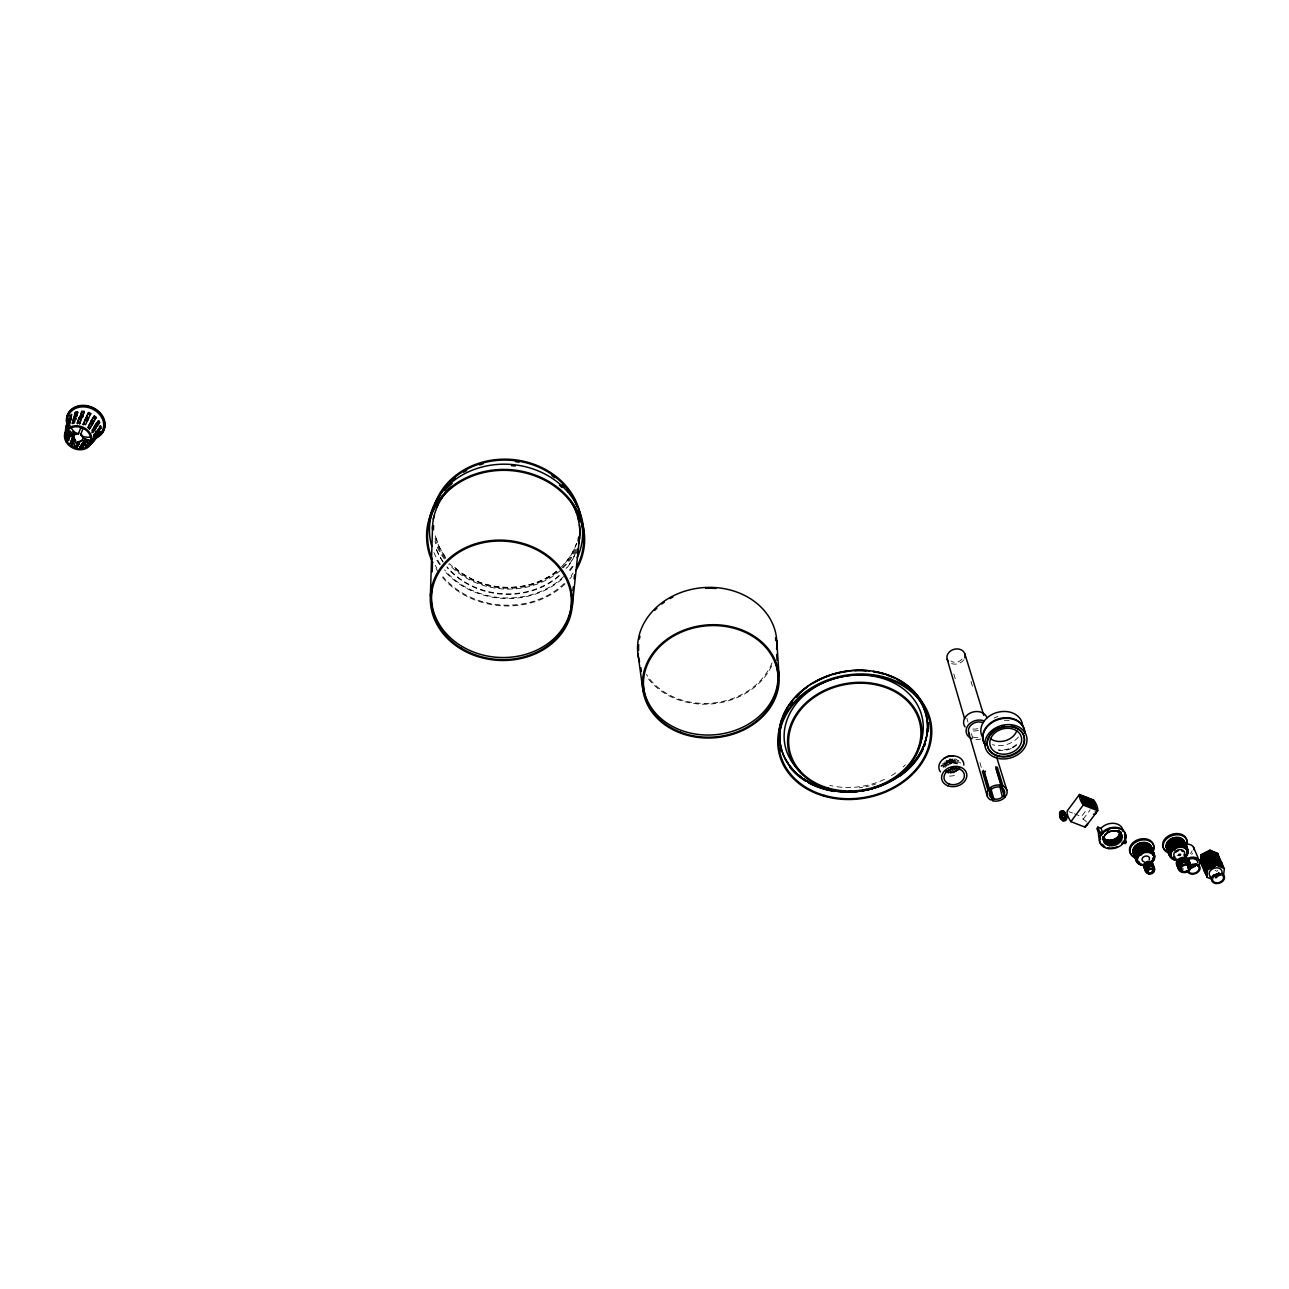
<?xml version="1.0" encoding="UTF-8"?>
<svg xmlns="http://www.w3.org/2000/svg" width="1289" height="1289" viewBox="0 0 1289 1289"><rect width="100%" height="100%" fill="white"/><g stroke="black" fill="none" stroke-linecap="round" stroke-linejoin="round"><path stroke-width="0.75" stroke-dasharray="5 3.75" d="M575.555 546.101L576.634 543.185M574.33 548.953L569.69 557.138L561.472 566.902M1086.498 821.931A4.995 2.143 36.4 0 0 1083.147 819.224L1081.487 816.533L1087.078 809.073M1083.147 819.224L1090.188 809.846M1217.847 870.413L1217.444 870.832A5.672 4.125 -18 0 1 1216.59 871.461M556.655 571.14C526.718 594.922 479.621 592.022 452.439 565.307M1068.984 811.683L1072.545 813.069M1074.333 813.762L1081.487 816.533M445.962 557.976L439.275 546.971L435.102 535.064A72.957 63.177 4.8 0 0 445.978 558.089M949.171 759.044L949.526 760.091M949.203 758.931L950.299 762.427M949.59 760.075L950.718 763.7A28.181 17.047 2 0 1 957.679 763.684M950.396 762.54L950.831 763.878M970.988 681.43L973.34 689.116M953.828 673.986L956.084 681.688M966.863 718.263L967.991 722.114M971.39 733.65L973.662 741.352M979.882 762.524L981.59 768.308M1016.602 745.106A18.803 14.823 -15.4 0 1 1012.687 747.781M1011.253 748.49A18.803 14.823 -15.4 0 1 998.637 750.375M1004.373 720.374A18.803 14.823 -15.4 0 1 1009.19 720.503M994.125 718.102A16 12.648 -15.5 0 1 997.992 716.507M1016.409 744.526A18.803 14.823 -15.4 0 1 998.459 749.795M1018.439 737.034A21.172 16.725 -15.5 0 1 992.433 744.671M943.242 767.326A27.907 16.773 -36 0 1 956.486 759.849M947.979 764.812A27.859 14.872 -53.7 0 1 955.423 758.802M954.343 759.189A27.923 11.972 -69.2 0 0 950.718 763.7A28.261 15.42 19.4 0 0 944.289 763.314M952.7 758.77A27.987 8.185 -82.9 0 0 950.718 763.7A28.277 12.793 34.9 0 0 946.368 762.266M949.945 763.942A27.923 8.169 -82.9 0 1 951.862 758.738M949.526 763.829A27.859 11.923 -69.2 0 1 953.103 759.044M957.002 759.205A27.923 14.92 -53.7 0 0 950.718 763.7A28.261 9.313 48.6 0 0 946.078 760.703M944.918 767.422A27.955 16.821 -36 0 1 946.319 766.407M947.753 765.44A27.955 16.821 -36 0 1 949.22 764.538M958.339 760.51A27.955 16.821 -36 0 0 950.718 763.7A28.197 5.188 61.1 0 0 948.269 760.607M942.726 766.907A28.068 17.53 -16.9 0 1 949.058 764.216M959.145 762.089A28.068 17.53 -16.9 0 0 950.718 763.7A28.052 3.867 84.8 0 1 950.928 758.722M940.922 765.65A28.181 17.047 2 0 1 948.994 763.861M942.146 764.006A28.116 16.999 2 0 1 960.804 762.911M943.967 762.153A28.197 15.371 19.4 0 1 957.099 763.958M950.396 763.958A27.987 3.851 84.8 0 1 950.541 758.689M946.062 761.106A28.213 12.745 34.8 0 1 953.393 763.813M940.938 766.552A28.004 17.482 -16.9 0 1 958.823 760.945M946.883 760.188A28.197 9.281 48.6 0 1 951.604 763.459M948.752 760.413A28.132 5.172 61.1 0 1 951.25 763.7M954.424 775.446A12.648 9.941 -13.4 0 1 947.979 775.946M963.834 659.742A9.232 7.508 -15.4 0 1 949.494 662.433M961.981 658.985A7.025 5.72 -15.4 0 1 951.056 661.048M978.303 730.364A12.02 9.555 -14.8 0 1 972.164 730.831M980.881 738.951A12.1 9.587 -14.8 0 1 974.71 739.435M977.835 737.662A9.764 7.75 -14.8 0 1 973.05 737.002M977.755 728.623A9.7 7.718 -14.8 0 1 972.792 729.01M1180.337 854.623A8.604 6.364 -17.6 0 1 1177.115 855.525M1180.08 854.027A8.604 6.348 -17.7 0 1 1178.5 854.591M1180.305 854.333A9.555 7.057 -17.7 0 1 1178.549 854.978M1180.563 854.945A9.555 7.057 -17.6 0 1 1178.807 855.574M1180.579 855.219A8.604 6.364 -17.6 0 1 1179 855.783M1180.063 853.737A9.555 7.057 -17.7 0 1 1178.307 854.381M1192.631 853.27A8.475 6.252 -17.8 0 1 1191.584 854.365M1179.886 855.88A8.475 6.252 -17.8 0 1 1178.114 854.043M1192.116 850.756A6.59 4.85 -17.8 0 1 1190.311 853.527M1181.191 854.704A6.59 4.85 -17.8 0 1 1180.402 854.059M1216.075 870.268A5.655 4.125 -18 0 1 1215.108 870.784M772.014 662.917A68.768 57.473 -5.7 0 1 712.237 703.085A68.768 57.473 -5.7 0 1 646.417 674.421M771.74 665.849A69.767 58.295 -5.7 0 1 712.301 703.875A69.767 58.295 -5.7 0 1 647.207 677.241M905.361 764.796A69.171 55.62 -10.7 0 1 903.106 766.939M895.678 772.836A69.171 55.62 -10.7 0 1 890.248 776.3M884.463 779.329A69.171 55.62 -10.7 0 1 836.126 786.612M832.952 786.064A69.171 55.62 -10.7 0 1 829.81 785.404M875.634 784.066A69.993 56.281 -10.7 0 1 872.427 785.065M869.189 785.952A69.993 56.281 -10.7 0 1 865.902 786.709M862.599 787.337A69.993 56.281 -10.7 0 1 859.264 787.837M576.602 543.313A72.957 63.177 4.8 0 1 563.696 564.711M556.558 571.317A72.957 63.177 4.8 0 1 452.503 565.484M576.102 549.71A74.939 64.901 4.8 0 1 562.89 568.127M560.457 570.383A74.939 64.901 4.8 0 1 448.685 564.115M444.351 558.959A74.939 64.901 4.8 0 1 434.989 541.654M575.2 549.388A73.956 64.047 4.8 0 1 562.165 567.579M557.219 571.929A73.956 64.047 4.8 0 1 449.442 563.615M445.172 558.524A73.956 64.047 4.8 0 1 434.957 538.399M575.845 552.224A73.731 63.741 4.8 0 1 566.048 568.465M559.217 575.426A73.731 63.741 4.8 0 1 447.009 566.789M443.029 561.553A73.731 63.741 4.8 0 1 435.73 547.213M574.54 555.688A73.715 63.709 4.7 0 1 565.984 569.045M559.152 575.99A73.715 63.709 4.7 0 1 446.993 567.369M443.013 562.133A73.715 63.709 4.7 0 1 435.714 547.793M573.154 566.483A77.646 67.092 4.7 0 1 569.077 571.849M561.875 579.164A77.646 67.092 4.7 0 1 443.787 570.109M439.581 564.598A77.646 67.092 4.7 0 1 436.004 558.765M571.945 576.199A79.096 68.204 4.7 0 1 569.786 578.89M565.033 583.949A79.096 68.204 4.7 0 1 442.208 577.134M437.922 571.543A79.096 68.204 4.7 0 1 436.02 568.61M573.106 573.009A78.097 67.334 4.7 0 1 571.124 575.748M564.308 583.401A78.097 67.334 4.7 0 1 442.997 576.666M436.89 568.24A78.097 67.334 4.7 0 1 435.183 565.275M572.3 566.306A76.679 66.238 4.7 0 1 568.272 571.607M563.664 576.521A76.679 66.238 4.7 0 1 444.544 569.883M440.403 564.437A76.679 66.238 4.7 0 1 433.99 552.643"/><path stroke-width="1.5" d="M432.169 571.897L432.476 561.859M433.458 529.731L433.587 525.719M430.365 596.13L432.572 526.089M1085.274 827.216L1097.712 810.717A27.214 11.504 36 0 0 1093.797 800.115L1079.457 794.491L1067.195 810.99A27.021 11.553 36.4 0 0 1070.885 821.641L1085.274 827.216L1085.322 825.717M571.639 602.559L572.058 598.595M572.896 590.684L573.315 586.721M574.153 578.793L574.572 574.83M576.892 553.045L577.311 549.082M578.149 541.154L578.584 537.191M572.235 606.813A71.153 60.132 3.9 0 0 471.21 545.231A71.153 60.132 3.9 0 0 460.721 648.866A71.153 60.132 3.9 0 0 572.235 606.813L579.518 537.722M1217.573 857.394L1217.702 853.286L1209.807 850.192L1201.09 854.591L1200.542 862.647L1201.284 855.59L1204.506 856.847M1208.325 865.725L1205.102 864.468L1204.345 871.541L1204.844 863.872L1204.329 862.679L1203.572 869.753L1204.071 862.099L1203.572 860.907L1202.814 867.98L1203.314 860.311L1202.814 859.135L1202.057 866.192L1202.556 858.538L1202.057 857.362L1201.3 864.42L1201.284 855.59M1211.547 879.082L1206.762 877.229L1207.584 869.737L1201.09 854.591M1218.089 858.571L1218.492 855.042L1214.399 852.48L1217.976 853.866M1221.473 866.272L1221.618 862.148L1217.509 859.554L1220.828 860.359L1216.719 857.781L1220.055 858.587L1215.946 856.009L1219.265 856.814L1215.173 854.236L1218.492 855.042M1223.519 875.908L1224.373 868.399L1220.377 866.111L1219.845 864.903L1223.454 866.305L1219.587 864.307L1219.072 863.114L1222.665 864.516L1218.282 861.342L1221.875 862.728M67.769 424.726L66.496 431.283L65.578 429.882L66.915 424.564L68.011 424.999L66.964 424.854L66.351 430.864M65.385 430.848L68.011 419.038L69.09 419.457M68.011 419.038L66.48 425.273L67.576 425.692M75.97 447.541L73.521 447.202L75.809 440.854A4.705 3.867 23.1 0 1 73.634 437.1L65.948 434.087L66.126 433.12L66.851 431.767L74.585 434.715A4.705 3.867 23.1 0 1 78.629 433.346L78.42 433.861A4.705 3.867 23.1 0 0 74.327 435.215L66.609 432.266L66.126 433.12M66.496 431.283L67.157 429.463M73.634 437.1L73.892 436.552A4.705 3.867 23.1 0 0 74.005 437.632M75.713 448.056L78.081 441.74A4.705 3.867 23.1 0 0 82.125 440.371L89.811 443.303L90.294 442.465L90.729 440.967L83.06 437.986A4.705 3.867 23.1 0 0 80.901 434.232L80.627 434.715A4.705 3.867 23.1 0 1 82.818 438.502L90.729 440.967M92.228 440.21L92.421 439.243L94.323 440.387L90.021 444.995L89.15 444.27M96.401 437.035L96.594 436.085L92.84 441.466L91.745 441.047L95.322 436.617M99.334 431.219L98.673 433.007L99.752 433.426L100.413 431.638L99.334 431.219L97.303 433.587M66.48 432.653L67.044 429.946L65.916 429.898L65.352 432.605M66.432 436.004L66.206 434.006L65.078 433.958L65.304 435.972L66.432 436.004L66.996 433.297M68.027 428.222L67.479 430.913L67.254 428.931M65.304 435.972L65.868 433.249M1060.589 812.666L1061.363 811.635M1063.377 812.731L1062.781 811.522M68.897 421.68L67.801 426.466L69.252 425.112L70.347 420.327L68.897 421.68L69.783 422.405L69.042 425.612M70.267 415.751L69.171 420.488L70.621 419.134L71.701 414.397L70.267 415.751L71.137 416.476L70.412 419.634M67.705 440.902L68.671 437.229C66.142 435.247 68.994 434.28 69.67 436.89L68.72 440.564L67.495 438.743L68.462 435.054M70.847 432.331L69.912 435.972C67.56 434.796 69.348 427.948 70.847 432.331L68.849 431.332M66.706 439.581L67.463 435.392M77.05 416.041L77.453 411.787L75.374 412.351L73.94 417.298L74.955 418.007M73.586 418.554L72.136 423.549L74.246 422.985L75.68 417.99L73.586 418.554L73.167 422.824M74.488 418.248L75.374 412.351M77.453 411.787L76.035 416.75L73.94 417.298M73.956 440.999L71.991 445.011L73.956 440.999L71.636 439.275L72.877 435.972M78.42 433.861L81.014 426.981M83.028 424.58L85.686 418.699L87.813 419.731L87.491 420.633L85.364 419.618L83.366 424.677M85.364 419.618L85.686 418.699M88.587 412.544L85.944 418.377L88.587 412.544L90.697 413.576L90.359 414.478L88.248 413.463M80.659 434.731L83.205 427.835L80.756 427.481M78.838 444.109L79.177 443.207C76.663 441.386 75.6 444.286 78.838 444.109L77.211 447.202M86.282 418.474L88.055 419.392L88.393 418.49L86.266 417.475M84.139 411.433L82.399 417.443L84.139 411.433L81.868 411.336L80.127 417.346L81.868 411.336M79.161 417.588L77.388 423.646L79.161 417.588L81.449 417.684L79.676 423.743L81.449 417.684M71.443 440.226L70.202 443.561L72.168 439.565L71.443 440.226L73.215 441.692M87.813 419.731L85.493 424.693L83.366 423.662M88.055 419.392L90.697 413.576M89.811 443.303L83.914 440.451M82.125 440.371L82.367 439.871A4.705 3.867 23.1 0 1 79.515 441.273M83.205 427.835L81.9 427.787M65.948 434.087L72.361 435.956M985.505 771.209L984.506 772.61L992.24 798.278L990.999 800.018L989.694 799.325A10.248 7.927 -14.3 0 1 987.293 791.768L987.97 790.479L982.476 771.805L983.459 770.419L988.969 789.077L991.692 789.158A7.798 6.042 -14.3 0 1 999.184 786.983L1001.408 785.468L995.72 766.842L997.348 767.471L1003.051 786.097L1004.357 786.806A10.248 7.927 -14.3 0 1 1006.709 794.395L1006.032 795.667L1003.97 794.878L996.107 769.227L997.348 767.471M1003.97 794.878L1004.405 794.088A7.798 6.042 -14.3 0 0 1002.6 788.304L1001.795 787.869L1003.051 786.097M66.448 425.418L66.915 424.564M92.84 441.466L100.413 431.638M92.744 422.776L96.159 417.427L94.403 415.96L90.987 421.294L94.403 415.96M96.159 417.427L93.469 422.115L91.712 420.633M88.635 425.724L91.165 421.922L92.921 423.388L89.44 428.834L92.921 423.388M91.165 421.922L88.442 426.627L90.182 428.141M1101.112 835.562L1102.82 833.113L1101.064 828.344L1097.906 827.119L1096.875 828.473L1098.615 833.242L1101.773 834.466L1102.82 833.113L1099.646 831.888L1097.906 827.119M91.873 432.766L95.885 428.045C95.66 425.257 92.856 426.208 94.887 428.383M96.627 425.853L99.607 422.615C99.382 419.843 96.594 420.794 98.609 422.953M95.885 428.045L92.872 432.427L91.938 430.494L94.951 426.127M99.607 422.615L96.643 426.965L95.708 425.032L98.689 420.697M95.032 425.821L96.691 422.486M82.367 447.815L84.333 443.819L82.367 447.815L80.095 447.734L79.982 446.751L82.077 443.738L85.332 444.077L85.235 443.094L82.979 442.997L83.076 443.98L85.042 440.016L87.298 440.113M82.979 442.997L85.042 440.016M80.095 447.734L82.077 443.738M1001.585 785.855L1005.017 797.069L1003.97 798.197A10.248 7.927 -14.3 0 1 994.157 801.049L992.643 800.662L993.883 798.906L990.548 787.676M1070.885 821.641L1083.259 805.077A27.166 11.359 36.3 0 1 1079.457 794.491M1098.615 833.242L1099.646 831.888M1124.54 837.447L1126.36 842.216L1125.313 843.57L1122.171 842.361M100.703 426.208L97.593 430.139L97.819 432.121L100.913 428.19L100.703 426.208L99.575 426.16L99.785 428.141L97.722 430.768M93.823 435.73L95.918 433.072L95.692 431.09M97.029 433.12L93.904 437.1L93.694 435.102L96.82 431.122L97.029 433.12L95.918 433.072M1179.226 863.018L1179.532 862.631A5.559 4.076 -17.5 0 1 1182.174 860.939M1180.225 865.451L1180.531 865.08A5.575 4.076 -17.5 0 1 1182.19 863.823M1211.982 854.236L1213.642 852.174L1209.807 850.192M1213.271 857.185L1214.931 855.123L1214.415 853.946L1210.564 851.948L1202.315 856.122L1201.815 854.945L1210.065 850.772M1213.529 857.765L1215.189 855.703L1211.338 853.721L1203.072 857.894L1202.573 856.702L1210.822 852.545M1214.302 859.537L1215.962 857.475L1212.111 855.493L1203.845 859.666L1203.33 858.474L1211.596 854.301M1215.865 863.098L1217.525 861.036L1213.674 859.038L1205.376 863.211L1204.861 862.035L1213.142 857.862L1217.267 860.44L1213.674 859.038M87.684 446.445L90.198 443.384C88.216 445.269 86.75 442.707 89.666 442.449L85.735 447.235L87.684 446.445L87.136 445.511L85.203 446.3L87.716 443.239M90.842 439.452L88.893 442.369M99.752 433.426L96.691 436.987L95.612 436.568M90.021 444.995L97.867 436.327L96.997 435.601M946.625 770.725A27.923 11.972 -69.2 0 0 945.884 772.256L953.522 772.465L959.709 768.228A28.277 12.793 34.9 0 0 958.21 767.326M1101.064 828.344L1101.982 827.345A12.471 9.361 -16.5 0 1 1115.323 823.526A12.471 9.361 -16.5 0 1 1122.993 831.373M988.969 789.077L990.016 787.933A10.248 7.927 -14.3 0 1 999.877 785.082L1001.408 785.468M999.555 785.065L1002.31 796.989A7.798 6.042 -14.3 0 1 994.834 799.148L993.883 798.906M1121.929 843.779L1122.961 842.668M71.636 439.275L72.345 438.614L74.101 440.081L73.392 440.741M93.469 439.662L92.018 440.999L92.889 441.724M97.867 436.327L93.598 440.902L92.727 440.177M943.645 758.496L948.205 756.031L953.441 755.628M1215.962 857.475L1216.478 858.667L1212.885 857.266L1204.603 861.439L1204.087 860.246L1212.369 856.073M1217.525 861.036L1218.041 862.228L1214.447 860.826L1206.133 865L1205.618 863.807L1213.932 859.634M1206.391 865.596L1214.705 861.423L1218.83 864.017L1215.221 862.615L1206.907 866.788L1206.391 865.596L1209.63 866.853M1207.165 867.4L1215.479 863.211L1219.62 865.805L1216.01 864.403L1207.68 868.593L1207.165 867.4L1210.403 868.641M1207.584 869.737L1216.397 865.306L1224.373 868.399M1215.479 877.374L1220.457 874.877M75.922 413.286L78.001 412.738M74.134 419.489L76.212 418.941L75.68 417.99M94.693 425.37L95.708 425.032M68.671 437.229L69.67 436.89M66.496 439.082L67.495 438.743M80.015 416.347L82.287 416.444M79.274 418.587L81.545 418.683M77.276 422.647L79.564 422.744M99.785 428.141L100.913 428.19M82.19 444.721L84.446 444.802M79.982 446.751L82.254 446.832M81.98 412.335L84.252 412.432M79.58 442.433L77.34 441.773M77.324 442.82L79.241 443.335L77.533 446.316L75.294 445.64M1212.401 875.972L1212.949 876.117A5.688 4.141 -18 0 0 1219.007 874.425L1218.895 872.798M987.97 790.479L990.033 791.285L989.614 792.074A7.798 6.042 -14.3 0 0 991.434 797.843L992.24 798.278M1002.971 796.28L1005.017 797.069M1205.618 863.807L1208.856 865.064M1206.907 866.788L1210.145 868.045M66.271 426.385L67.366 426.804L66.964 424.854M94.838 437.454L95.934 437.873M1123.218 841.008L1126.36 842.216M1083.259 805.077L1097.712 810.717M1212.111 855.493L1215.704 856.895L1215.189 855.703M1201.815 854.945L1205.022 856.186M1202.573 856.702L1205.795 857.958M982.476 771.805L984.506 772.61M1203.072 857.894L1206.295 859.135M1203.33 858.474L1206.552 859.731M1204.087 860.246L1207.326 861.503M1204.861 862.035L1208.083 863.292M1210.564 851.948L1214.157 853.35L1213.642 852.174M1211.338 853.721L1214.931 855.123M72.732 444.318L70.911 442.9M1107.009 843.602A9.619 7.218 -16.5 0 1 1105.575 842.893L1103.948 840.734L1104.383 841.926M70.621 419.134L71.491 419.876M94.178 438.84L95.032 439.565M69.252 425.112L70.138 425.837M90.601 442.933L91.471 443.658M87.716 427.303L89.247 428.576M93.694 416.621L95.434 418.103M90.439 422.583L92.18 424.097M1222.649 873.394L1223.18 874.603M1216.01 864.403L1216.397 865.306M1205.102 864.468L1205.102 873.33L1205.86 866.256L1206.375 867.449L1205.876 875.134L1206.633 868.045L1207.149 869.253L1206.762 877.229M1210.226 876.81L1210.742 878.018M1193.517 847.163L1199.076 860.214M1102.498 838.285L1104.689 840.492A9.603 7.202 -16.5 0 0 1115.807 840.331A9.603 7.202 -16.5 0 0 1120.528 831.824M952.072 767.873L953.522 772.465M964.865 653.91L983.781 715.347M996.8 757.594L1006.854 790.221M989.308 789.416L992.643 800.662M947.189 659.227L964.655 718.908M968.587 732.394L987.181 795.925M640.842 667.654L641.374 671.537M637.862 653.297L643.098 691.42M65.916 429.898L66.142 431.879M67.044 429.946L67.27 431.928M776.768 640.569L779.072 676.193A68.478 56.539 -5.7 0 1 679.802 732.813A68.478 56.539 -5.7 0 1 673.535 635.058A68.478 56.539 -5.7 0 1 779.072 676.193M776.671 654.393L777.041 660.274M75.133 439.581A4.705 3.867 23.1 0 1 74.44 438.663M67.157 423.727A19.722 16.241 23.6 0 1 79.854 405.616A19.722 16.241 23.6 0 1 103.523 417.862A19.722 16.241 23.6 0 1 94.838 438.067M66.899 424.226A19.722 16.258 23.5 0 1 79.612 406.116A19.722 16.258 23.5 0 1 103.281 418.361A19.722 16.258 23.5 0 1 94.613 438.55M67.527 420.005A18.562 15.291 23.5 0 1 93.082 409.338A18.562 15.291 23.5 0 1 97.916 435.746M74.778 433.942A18.562 15.291 23.5 0 1 72.442 431.831M89.698 437.164A17.547 14.453 23.6 0 1 82.335 436.327M76.841 433.732A17.547 14.453 23.6 0 1 70.798 427.384M985.473 745.445A21.285 16.773 -15.4 0 1 998.121 719.649A21.285 16.773 -15.4 0 1 1024.852 732.394M1011.059 726.239A18.9 14.856 -15.4 0 1 1021.001 748.297A18.9 14.856 -15.4 0 1 990.806 751.729A18.9 14.856 -15.4 0 1 999.797 727.528M1001.36 726.996A18.9 14.856 -15.4 0 1 1004.598 726.287M1016.812 730.782A16 12.648 -15.5 0 1 990.29 738.581M985.312 744.865A21.268 16.773 -15.4 0 1 998.814 718.795A21.268 16.773 -15.4 0 1 1024.674 733.296M982.589 737.308A21.172 16.725 -15.5 0 1 996.816 712.543A21.172 16.725 -15.5 0 1 1022.564 725.546M953.312 767.358A28.197 5.188 61.1 0 1 955.971 771.466M955.616 767.712A28.261 9.313 48.6 0 1 958.081 770.032M940.454 771.885A12.648 9.941 -13.4 0 1 948.253 756.514A12.648 9.941 -13.4 0 1 963.866 765.038M950.911 772.949A28.052 3.867 84.8 0 1 950.734 768.115M948.301 772.884A27.987 8.185 -82.9 0 1 949.01 769.646M948.076 660.983A9.232 7.508 -15.4 0 1 954.956 649.092A9.232 7.508 -15.4 0 1 964.784 657.841M965.074 726.915A12.02 9.555 -14.8 0 1 971.116 712.64A12.02 9.555 -14.8 0 1 986.971 717.86M971.858 738.694A12.1 9.587 -14.8 0 1 967.781 725.755A12.1 9.587 -14.8 0 1 984.216 720.922M969.586 734.408A9.764 7.75 -14.8 0 1 971.326 724.789A9.764 7.75 -14.8 0 1 983.024 722.63M1064.537 818.225A2.417 1.837 -15.6 0 1 1063.941 818.467M1061.33 817.806A2.417 1.837 -15.6 0 1 1061.427 815.921M1061.83 815.502A2.417 1.837 -15.6 0 1 1065.81 816.517M1060.267 814.004A2.401 1.837 -15.7 0 1 1060.267 811.49A2.401 1.837 -15.7 0 1 1063.457 810.91A2.401 1.837 -15.7 0 1 1064.005 813.327M1062.926 819.159A2.417 1.837 -15.6 0 1 1061.524 816.662A2.417 1.837 -15.6 0 1 1060.718 814.294A2.417 1.837 -15.6 0 1 1063.731 813.085A2.417 1.837 -15.6 0 1 1065.085 815.228M1061.524 816.662A2.417 1.837 -15.6 0 1 1065.085 815.647A2.417 1.837 -15.6 0 1 1065.246 818.483M1064.73 818.821A2.417 1.837 -15.6 0 1 1064.15 819.063M1062.426 819.305A3.384 2.578 -15.6 0 1 1060.251 816.275A3.384 2.578 -15.6 0 1 1064.44 814.1A3.384 2.578 -15.6 0 1 1066.615 817.129M1066.245 817.79A3.384 2.578 -15.6 0 1 1065.681 818.37M1061.298 816.984A2.9 2.207 -15.6 0 1 1060.412 813.987A2.9 2.207 -15.6 0 1 1064.36 812.86A2.9 2.207 -15.6 0 1 1065.23 815.856M1062.635 819.901A3.384 2.578 -15.6 0 1 1060.831 816.211A3.384 2.578 -15.6 0 1 1066.1 815.244A3.384 2.578 -15.6 0 1 1065.181 819.433M1060.315 815.486A2.884 2.207 -15.7 0 1 1060.154 812.634A2.884 2.207 -15.7 0 1 1063.731 811.603A2.884 2.207 -15.7 0 1 1065.133 814.1M1060.106 814.406A2.417 1.837 -15.7 0 1 1062.523 811.861A2.417 1.837 -15.7 0 1 1064.682 814.036M1095.263 811.748A5.011 2.111 36.3 0 1 1093.507 814.181M1087.094 800.968A2.433 1.853 -16.5 0 1 1089.269 801.194M1086.675 799.792A2.433 1.853 -16.5 0 1 1088.48 799.841M1085.999 797.955A2.127 1.611 -16.5 0 1 1088.351 798.648M1085.934 797.746A2.433 1.853 -16.5 0 1 1088.641 799.953M1087.384 823.413A4.995 2.143 36.4 0 1 1086.047 825.25M1121.011 835.884A9.603 7.218 -16.5 0 1 1114.55 842.297A9.603 7.218 -16.5 0 1 1105.124 841.685M1120.431 831.711A9.603 7.218 -16.5 0 1 1120.979 833.016M1118.884 830.309A8.636 6.493 -16.5 0 1 1114.389 839.51A8.636 6.493 -16.5 0 1 1103.271 837.399M1119.577 834.934A9.587 7.202 -16.5 0 1 1104.254 839.3M1118.546 830.47A8.652 6.493 -16.5 0 1 1114.824 840.702A8.652 6.493 -16.5 0 1 1103.207 837.415M1117.934 830.793A8.652 6.493 -16.5 0 1 1115.275 841.91A8.652 6.493 -16.5 0 1 1103.465 837.351M1107.17 831.357A8.652 6.493 -16.5 0 1 1108.637 830.567M1121.43 834.209A9.619 7.218 -16.5 0 1 1118.224 841.717A9.619 7.218 -16.5 0 1 1108.653 844.069M1102.933 839.477A9.619 7.218 -16.5 0 1 1102.901 836.609M1118.82 830.777A9.619 7.218 -16.5 0 1 1120.882 832.903M1119.464 834.644A9.587 7.202 -16.5 0 1 1104.141 838.994M1100.629 839.558A12.471 9.361 -16.5 0 1 1098.695 832.662M1124.556 834.321A12.519 9.377 -16.4 0 1 1124.572 838.043M1103.916 845.6A12.519 9.377 -16.4 0 1 1102.369 844.359M1103.738 832.114A12.519 9.377 -16.4 0 1 1105.575 830.68M1107.702 829.52A12.519 9.377 -16.4 0 1 1110.006 828.666M1112.407 828.166A12.519 9.377 -16.4 0 1 1114.824 828.054M1124.765 840.09A13.47 10.103 -16.4 0 0 1119.787 828.215A13.47 10.103 -16.4 0 0 1103.046 831.679L1100.226 835.401A13.47 10.103 -16.4 0 0 1105.269 847.211M1117.66 846.551A13.47 10.103 -16.4 0 1 1107.573 847.856M1174.972 857.008A5.51 4.06 -17.6 0 1 1175.278 851.497A5.51 4.06 -17.6 0 1 1182.367 850.031A5.51 4.06 -17.6 0 1 1183.914 855.187M1187.91 860.424A5.543 4.076 -17.5 0 1 1188.087 862.019M1177.469 864.178A5.543 4.076 -17.5 0 1 1177.502 861.761M1180.176 858.941A5.543 4.076 -17.5 0 1 1181.159 858.506M1185.3 858.281A5.543 4.076 -17.5 0 1 1186.927 859.102M1175.681 852.48A4.318 3.19 -17.6 0 1 1176.213 851.916M1176.873 851.433A4.318 3.19 -17.6 0 1 1178.404 850.74M1181.562 850.821A4.318 3.19 -17.6 0 1 1182.722 851.562M1168.156 852.029A9.555 7.057 -17.7 0 1 1175.085 841.266A9.555 7.057 -17.7 0 1 1186.186 846.937M1170.154 854.091A9.555 7.057 -17.7 0 1 1169.01 853.157M1169.494 854.349A9.571 7.057 -17.6 0 1 1175.584 842.458A9.571 7.057 -17.6 0 1 1186.476 849.564M1185.622 847.953A8.604 6.364 -17.6 0 0 1185.01 845.536A8.604 6.348 -17.7 0 0 1179.999 841.411M1168.946 848.839A8.604 6.364 -17.6 0 1 1169.429 847.55M1170.219 846.325A8.604 6.364 -17.6 0 1 1175.632 842.861M1181.949 843.006A8.604 6.364 -17.6 0 1 1183.221 843.667M1169.01 850.724A8.604 6.364 -17.6 0 1 1169.687 848.146M1170.476 846.921A8.604 6.364 -17.6 0 1 1174.279 844.037M1175.874 843.457A8.604 6.364 -17.6 0 1 1184.51 845.117M1175.101 858.071A6.961 5.124 -17.6 0 1 1173.232 856.879M1174.166 850.144A6.961 5.124 -17.6 0 1 1175.197 849.354M1190.295 866.595A6.542 4.802 -17.5 0 0 1187.282 861.229A6.542 4.802 -17.5 0 0 1179.306 863.485L1178.597 864.371A6.542 4.802 -17.5 0 0 1178.533 868.995M1182.271 870.897A6.542 4.802 -17.5 0 1 1181.127 870.671M1180.096 870.268A6.542 4.802 -17.5 0 1 1179.209 869.704M1189.489 868.528A5.575 4.076 -17.5 0 1 1188.877 869.285M1187.217 870.542A5.575 4.076 -17.5 0 1 1186.234 870.977M1183.06 871.38A5.575 4.076 -17.5 0 1 1181.207 870.865M1179.516 866.643A5.575 4.076 -17.5 0 1 1179.934 865.837M1185.316 862.953A5.575 4.076 -17.5 0 1 1186.363 862.969M1188.216 863.501A5.575 4.076 -17.5 0 1 1188.974 863.984M1189.94 865.306A5.575 4.076 -17.5 0 1 1190.134 866.079M1185.364 847.356A8.604 6.348 -17.7 0 0 1185.219 846.1A8.604 6.364 -17.6 0 1 1185.735 847.292A8.62 6.364 -17.6 0 0 1183.979 845.455M1169.187 846.954A8.604 6.348 -17.7 0 1 1181.707 842.41M1182.964 843.07A8.604 6.348 -17.7 0 1 1184.768 844.939M1169.88 853.737A8.62 6.364 -17.6 0 1 1173.071 845.423M1174.537 844.633A8.62 6.364 -17.6 0 1 1176.116 844.053M1180.998 843.796A8.62 6.364 -17.6 0 1 1185.977 847.888M1170.895 855.896A9.571 7.057 -17.6 0 1 1174.94 843.344A9.571 7.057 -17.6 0 1 1186.734 850.16M1168.269 851.368A9.539 7.057 -17.7 0 1 1174.343 839.493A9.539 7.057 -17.7 0 1 1185.219 846.583M1167.802 847.743A8.588 6.348 -17.7 0 1 1176.293 840.138M1179.499 840.219A8.588 6.348 -17.7 0 1 1183.254 842.136M1169.252 853.753A9.555 7.057 -17.6 0 1 1174.44 842.152A9.555 7.057 -17.6 0 1 1186.428 847.534M1168.172 849.548A8.588 6.348 -17.7 0 1 1167.705 848.388A8.588 6.348 -17.7 0 0 1168.446 849.37M1167.721 845.858A8.588 6.348 -17.7 0 1 1168.221 844.569M1169.01 843.344A8.588 6.348 -17.7 0 1 1179.258 839.622M1183.012 841.54A8.588 6.348 -17.7 0 1 1184.22 843.715M1168.027 850.772A9.539 7.057 -17.7 0 1 1172.346 839.526A9.539 7.057 -17.7 0 1 1185.026 843.167M1168.688 849.967A8.588 6.348 -17.7 0 1 1167.931 848.952A8.588 6.348 -17.7 0 0 1168.414 850.144A8.604 6.348 -17.7 0 1 1168.462 847.646M1167.48 845.262A8.588 6.348 -17.7 0 1 1174.972 839.091A8.588 6.348 -17.7 0 1 1183.511 841.975M1168.946 846.357A8.604 6.348 -17.7 0 1 1176.776 841.33M1168.946 851.111A9.539 7.057 -17.7 0 1 1172.104 838.946A9.539 7.057 -17.7 0 1 1184.929 843.957M1167.222 847.195A8.588 6.348 -17.7 0 1 1167.238 844.666M1167.737 843.393A8.588 6.348 -17.7 0 1 1178.758 838.43M1180.208 838.849A8.588 6.348 -17.7 0 1 1181.465 839.493M1182.512 840.347A8.588 6.348 -17.7 0 1 1183.27 841.379M1169.913 853.495A9.555 7.057 -17.7 0 1 1173.957 840.96A9.555 7.057 -17.7 0 1 1185.719 847.775M1168.704 850.514A9.539 7.057 -17.7 0 1 1171.862 838.349A9.539 7.057 -17.7 0 1 1184.672 843.36M1166.98 846.615A8.572 6.348 -17.7 0 1 1166.996 844.069M1167.496 842.797A8.572 6.348 -17.7 0 1 1169.332 840.444M1170.605 839.477A8.572 6.348 -17.7 0 1 1179.967 838.253M1181.223 838.913A8.572 6.348 -17.7 0 1 1182.255 839.751M1168.656 850.74A8.588 6.348 -17.7 0 1 1169.494 844.537M1170.557 843.409A8.588 6.348 -17.7 0 1 1183.511 842.732M1168.527 851.965A9.555 7.057 -17.7 0 1 1174.601 840.09A9.555 7.057 -17.7 0 1 1185.477 847.179M1171.137 856.492A9.571 7.073 -17.6 0 1 1175.181 843.941A9.571 7.073 -17.6 0 1 1186.976 850.756M1169.655 853.173A8.62 6.364 -17.6 0 1 1170.96 848.114M1173.312 846.019A8.62 6.364 -17.6 0 1 1182.706 844.811M1171.379 857.088A9.571 7.073 -17.6 0 1 1174.569 844.891A9.571 7.073 -17.6 0 1 1187.443 849.918M1174.392 858.265A9.571 7.073 -17.6 0 1 1172.781 857.813M1186.476 849.097A8.62 6.364 -17.6 0 1 1186.621 850.337M1171.137 855.944A8.62 6.364 -17.6 0 1 1170.364 854.929A8.636 6.364 -17.6 0 0 1170.847 856.138M1170.412 849.95A8.62 6.364 -17.6 0 1 1181.497 844.988M1182.948 845.407A8.62 6.364 -17.6 0 1 1184.22 846.051M1185.252 846.905A8.62 6.364 -17.6 0 1 1186.025 847.936M1173.038 858.41A9.587 7.073 -17.6 0 1 1173.973 845.906A9.587 7.073 -17.6 0 1 1187.685 850.514M1186.041 854.736A9.587 7.073 -17.6 0 1 1184.865 855.977M1171.379 856.557A8.62 6.364 -17.6 0 1 1170.605 855.525M1170.17 851.836A8.62 6.364 -17.6 0 1 1183.205 846.003M1184.478 846.647A8.62 6.364 -17.6 0 1 1185.509 847.501M1170.718 857.346A9.587 7.073 -17.6 0 1 1172.926 847.308A9.587 7.073 -17.6 0 1 1185.687 846.631A9.587 7.073 -17.6 0 1 1185.107 856.589M1176.631 859.65A9.587 7.073 -17.6 0 1 1171.862 858.297M1186.943 852.835A8.636 6.364 -17.6 0 1 1186.444 854.108M1176.954 859.215A8.636 6.364 -17.6 0 1 1175.375 859.054M1173.925 858.635A8.636 6.364 -17.6 0 1 1172.652 858.007M1170.412 852.432A8.636 6.364 -17.6 0 1 1170.911 851.143M1171.701 849.918A8.636 6.364 -17.6 0 1 1180.418 846.019A8.636 6.364 -17.6 0 1 1186.992 850.289M1176.889 860.246A9.587 7.073 -17.6 0 1 1170.17 851.256A9.587 7.073 -17.6 0 1 1184.108 846.229A9.587 7.073 -17.6 0 1 1185.364 857.185M1175.616 859.65A8.636 6.364 -17.6 0 1 1171.653 850.901A8.636 6.364 -17.6 0 1 1184.156 847.389A8.636 6.364 -17.6 0 1 1184.833 857.056M1168.414 852.915A12.391 9.168 -17.7 0 1 1164.773 840.911A12.391 9.168 -17.7 0 1 1180.708 835.143A12.391 9.168 -17.7 0 1 1186.363 846.406M1166.11 850.804A12.374 9.168 -17.7 0 1 1171.33 834.531A12.374 9.168 -17.7 0 1 1186.589 843.377M1190.053 864.403A6.526 4.802 -17.5 0 0 1186.218 859.876A6.526 4.802 -17.5 0 0 1178.791 862.26L1178.082 863.147A6.526 4.802 -17.5 0 0 1178.71 868.48M1188.587 867.207A6.526 4.802 -17.5 0 1 1187.685 868.013M1188.974 867.304A5.559 4.076 -17.5 0 1 1188.361 868.061M1178.774 867.078A5.559 4.076 -17.5 0 1 1178.791 866.256M1180.788 863.179A5.559 4.076 -17.5 0 1 1182.674 862.164M1187.717 862.277A5.559 4.076 -17.5 0 1 1188.458 862.76M1189.038 863.372A5.559 4.076 -17.5 0 1 1189.441 864.081M1189.119 863.63A5.559 4.076 -17.5 0 1 1189.102 864.452M1188.458 866.095A5.559 4.076 -17.5 0 1 1187.862 866.853M1183.093 868.963A5.559 4.076 -17.5 0 1 1182.061 868.931M1178.871 867.32A5.559 4.076 -17.5 0 1 1178.919 863.388M1186.315 860.714A5.559 4.076 -17.5 0 1 1187.942 861.535M1178.952 866.707A5.559 4.076 -17.5 0 1 1177.969 865.402M1178.001 862.986A5.559 4.076 -17.5 0 1 1178.42 862.164L1179.016 861.406A5.559 4.076 -17.5 0 1 1179.789 860.73M1180.676 860.166A5.559 4.076 -17.5 0 1 1181.675 859.715M1186.686 859.844A5.559 4.076 -17.5 0 1 1187.443 860.327M1188.023 860.923A5.559 4.076 -17.5 0 1 1188.41 861.632M1189.28 864.162A6.526 4.785 -17.5 0 0 1186.267 858.796A6.526 4.785 -17.5 0 0 1178.291 861.036L1177.582 861.938A6.526 4.785 -17.5 0 0 1179.081 867.835M1186.492 871.638A6.542 4.802 -17.5 0 0 1190.069 863.759A6.542 4.802 -17.5 0 0 1179.806 864.71L1179.097 865.596A6.542 4.802 -17.5 0 0 1179.338 870.591A6.542 4.802 -17.5 0 0 1185.252 871.992M1189.022 861.954A6.526 4.785 -17.5 0 0 1185.203 857.443A6.526 4.785 -17.5 0 0 1177.792 859.827L1177.083 860.714A6.526 4.785 -17.5 0 0 1178.581 866.611M1175.874 860.262A8.636 6.364 -17.6 0 1 1171.91 851.513A8.636 6.364 -17.6 0 1 1184.398 847.985A8.636 6.364 -17.6 0 1 1185.09 857.668M1143.359 864.742A9.555 7.073 -16.8 0 1 1136.544 855.783A9.555 7.073 -16.8 0 1 1150.416 850.756A9.555 7.073 -16.8 0 1 1151.802 861.697M1153.574 857.942A8.604 6.364 -16.8 0 1 1153.091 859.231M1152.302 860.456A8.604 6.364 -16.8 0 1 1151.254 861.568M1140.62 863.743A8.604 6.364 -16.8 0 1 1137.043 860.085M1137.027 857.556A8.604 6.364 -16.8 0 1 1137.51 856.267M1138.284 855.042A8.604 6.364 -16.8 0 1 1146.968 851.159A8.604 6.364 -16.8 0 1 1153.591 855.413M1143.585 865.354A9.555 7.073 -16.8 0 1 1136.769 856.395A9.555 7.073 -16.8 0 1 1150.642 851.368A9.555 7.073 -16.8 0 1 1152.028 862.293M1139.573 863.711A8.604 6.364 -16.8 0 1 1139.573 854.526A8.604 6.364 -16.8 0 1 1151.512 852.98A8.604 6.364 -16.8 0 1 1151.496 862.164M1143.891 864.919A8.604 6.364 -16.8 0 1 1140.862 864.355M1139.75 863.501A9.555 7.073 -16.8 0 1 1140.556 851.03A9.555 7.073 -16.8 0 1 1154.316 855.638M1153.591 858.49A9.555 7.073 -16.8 0 1 1151.56 861.084M1136.27 857.394A9.506 7.057 -16.9 0 1 1135.448 848.017A9.506 7.057 -16.9 0 1 1147.532 844.601A9.506 7.057 -16.9 0 1 1151.464 853.092M1151.689 850.611A8.572 6.364 -16.9 0 1 1151.673 853.157M1136.447 857.459A8.572 6.364 -16.9 0 1 1135.673 856.428M1135.19 852.754A8.572 6.364 -16.9 0 1 1143.44 846.454M1146.662 846.535A8.572 6.364 -16.9 0 1 1149.401 847.582M1136.721 858.587A9.522 7.073 -16.9 0 1 1140.62 846.083A9.522 7.073 -16.9 0 1 1152.479 852.867M1136.495 857.991A9.522 7.073 -16.9 0 1 1140.378 845.487A9.522 7.073 -16.9 0 1 1152.237 852.271M1135.851 859.521A9.539 7.073 -16.9 0 1 1143.585 848.565A9.539 7.073 -16.9 0 1 1153.655 855.864M1139.299 862.309A9.539 7.073 -16.9 0 1 1136.721 860.649M1153.429 855.268A9.539 7.073 -16.9 0 0 1141.555 848.484A9.539 7.073 -16.9 0 0 1137.639 860.988A8.588 6.364 -16.8 0 1 1137.059 860.037M1134.884 855.864A9.506 7.057 -16.9 0 1 1140.813 844.021A9.506 7.057 -16.9 0 1 1151.77 851.078A8.572 6.364 -16.9 0 1 1152.076 852.464A8.604 6.364 -16.8 0 0 1151.045 851.771M1136.254 859.457A9.539 7.073 -16.9 0 1 1142.199 847.598A9.539 7.073 -16.9 0 1 1153.188 854.671A8.604 6.364 -16.8 0 0 1152.865 853.656M1136.028 858.845A9.522 7.073 -16.9 0 1 1141.973 847.002A9.522 7.073 -16.9 0 1 1152.946 854.075M1153.333 857.346A8.604 6.364 -16.8 0 1 1152.849 858.635M1139.122 862.502A8.604 6.364 -16.8 0 1 1138.058 861.664M1136.801 856.959A8.604 6.364 -16.8 0 1 1149.772 851.127M1151.689 850.659A8.572 6.364 -16.9 0 1 1152.318 853.06M1135.657 856.476A8.572 6.364 -16.9 0 0 1136.141 857.636A8.588 6.364 -16.9 0 1 1136.108 855.155M1135.641 853.946A8.572 6.364 -16.9 0 1 1142.263 847.985M1147.129 847.727A8.572 6.364 -16.9 0 1 1149.869 848.774M1135.416 853.35A8.572 6.364 -16.9 0 1 1135.899 852.077M1136.672 850.853A8.572 6.364 -16.9 0 1 1148.354 847.534M1149.627 848.178A8.572 6.364 -16.9 0 1 1151.448 850.063M1135.786 858.248A9.522 7.073 -16.9 0 1 1140.846 846.68A9.522 7.073 -16.9 0 1 1152.898 852.045M1134.642 855.268A9.506 7.057 -16.9 0 1 1139.685 843.715A9.506 7.057 -16.9 0 1 1151.721 849.064M1150.513 847.63A8.556 6.348 -16.9 0 1 1150.658 848.887M1135.303 854.462A8.556 6.348 -16.9 0 1 1134.046 852.303M1134.046 849.773A8.556 6.348 -16.9 0 1 1145.486 843.554M1146.952 843.973A8.556 6.348 -16.9 0 1 1148.209 844.617M1149.256 845.455A8.556 6.348 -16.9 0 1 1150.03 846.486M1134.417 854.671A9.506 7.057 -16.9 0 1 1139.46 843.119A9.506 7.057 -16.9 0 1 1151.48 848.468M1136.366 858.232A8.588 6.364 -16.9 0 1 1137.124 852.045M1138.171 850.917A8.588 6.364 -16.9 0 1 1140.91 849.161M1142.489 848.581A8.588 6.364 -16.9 0 1 1151.141 850.224M1151.915 851.256A8.588 6.364 -16.9 0 1 1152.398 852.416M1136.592 853.866A8.588 6.364 -16.9 0 1 1139.685 850.547M1141.152 849.757A8.588 6.364 -16.9 0 1 1142.731 849.177M1144.374 848.839A8.588 6.364 -16.9 0 1 1146.018 848.758M1149.063 849.338A8.588 6.364 -16.9 0 1 1152.64 853.012A8.588 6.364 -16.8 0 0 1151.867 852.029M1134.755 854.043A8.556 6.348 -16.9 0 1 1134.272 852.899M1134.272 850.369A8.556 6.348 -16.9 0 1 1142.505 844.069M1145.728 844.15A8.556 6.348 -16.9 0 1 1148.451 845.197M1150.271 847.082A8.556 6.348 -16.9 0 1 1150.739 848.226M1139.524 862.905A9.539 7.073 -16.9 0 1 1140.314 850.434A9.539 7.073 -16.9 0 1 1154.09 855.042M1134.981 854.639A8.556 6.364 -16.9 0 1 1134.981 849.677M1136.785 847.34A8.556 6.364 -16.9 0 1 1145.953 844.746M1147.419 845.149A8.556 6.364 -16.9 0 1 1150.98 848.823A8.572 6.364 -16.9 0 0 1143.214 845.858A8.572 6.364 -16.9 0 0 1135.432 850.869M1153.107 854.204A8.588 6.364 -16.8 0 1 1153.268 855.461M1136.576 856.347A8.588 6.364 -16.8 0 1 1143.198 850.386M1144.841 850.047A8.588 6.364 -16.8 0 1 1148.08 850.112M1149.53 850.531A8.588 6.364 -16.8 0 1 1150.819 851.175M1135.077 853.866A8.556 6.348 -16.9 0 1 1134.304 852.851M1133.821 849.177A8.556 6.348 -16.9 0 1 1136.108 845.552M1137.381 844.585A8.556 6.348 -16.9 0 1 1146.711 843.377M1147.983 844.021A8.556 6.348 -16.9 0 1 1149.804 845.89M1134.739 854.091A8.572 6.364 -16.9 0 1 1134.723 851.562M1135.206 850.273A8.572 6.364 -16.9 0 1 1138.3 846.97M1139.75 846.164A8.572 6.364 -16.9 0 1 1142.972 845.262M1146.195 845.342A8.572 6.364 -16.9 0 1 1149.965 847.244M1136.334 855.751A8.588 6.364 -16.9 0 1 1137.591 853.237M1138.638 852.126A8.588 6.364 -16.9 0 1 1149.305 849.934M1150.578 850.579A8.588 6.364 -16.9 0 1 1152.398 852.448M1135.335 858.007A12.342 9.184 -16.9 0 1 1131.549 846.019A12.342 9.184 -16.9 0 1 1147.419 840.267A12.342 9.184 -16.9 0 1 1153.22 851.497M1144.181 861.777A3.819 2.836 -16.8 0 1 1142.376 858.168A3.819 2.836 -16.8 0 1 1147.371 856.138A3.819 2.836 -16.8 0 1 1149.176 859.747M1151.673 863.566A3.835 2.836 -16.8 0 1 1151.786 865.225M1145.357 867.32A3.835 2.836 -16.8 0 1 1144.906 866.933M1144.729 864.226A3.835 2.836 -16.8 0 1 1145.099 863.694M1146.179 862.792A3.835 2.836 -16.8 0 1 1147.564 862.228M1150.368 862.389A3.835 2.836 -16.8 0 1 1151.367 863.098M1134.965 854.688A8.572 6.364 -16.9 0 1 1134.965 852.158M1145.276 869.221A4.802 3.545 -16.8 0 1 1144.874 864.5A4.802 3.545 -16.8 0 1 1150.98 862.792A4.802 3.545 -16.8 0 1 1152.962 867.046A3.851 2.836 -16.8 0 1 1153.333 868.19M1150.706 863.549A3.835 2.836 -16.8 0 1 1152.382 865.741M1145.131 867.787A3.835 2.836 -16.8 0 1 1145.131 865.58M1146.517 864.097A3.835 2.836 -16.8 0 1 1147.887 863.485M1145.518 868.351A4.802 3.545 -16.8 0 1 1144.068 863.727A4.802 3.545 -16.8 0 1 1150.223 861.503A4.802 3.545 -16.8 0 1 1152.479 865.837M1145.164 869.962A4.802 3.545 -16.8 0 1 1148.628 863.904A4.802 3.545 -16.8 0 1 1153.429 868.27A3.851 2.836 -16.7 0 0 1153.188 867.884M1145.857 869.721A3.851 2.836 -16.8 0 1 1145.792 869.157M1146.066 868.013A3.851 2.836 -16.8 0 1 1146.42 867.465M1146.888 866.965A3.851 2.836 -16.8 0 1 1148.128 866.176M1151.657 865.999A3.851 2.836 -16.8 0 1 1152.704 866.659M1150.948 873.314A4.818 3.545 -16.7 0 1 1145.47 869.543A4.818 3.545 -16.7 0 1 1153.156 866.772A4.818 3.545 -16.7 0 1 1151.834 873.007M1153.816 869.414A3.851 2.836 -16.7 0 1 1153.736 869.978M1153.526 870.558A3.851 2.836 -16.7 0 1 1153.172 871.09M1152.124 872.025A3.851 2.836 -16.7 0 1 1151.464 872.379M1147.935 872.572A3.851 2.836 -16.7 0 1 1146.888 871.912M1146.549 871.445A3.851 2.836 -16.7 0 1 1146.549 869.237M1147.371 868.19A3.851 2.836 -16.7 0 1 1149.305 867.143M1146.211 871.654A4.818 3.545 -16.8 0 1 1147.758 865.564A4.818 3.545 -16.8 0 1 1154.283 868.061M1147.742 872.25A4.818 3.545 -16.8 0 1 1146.936 872.009M1145.599 866.788A3.851 2.836 -16.8 0 1 1147.645 864.967M1151.754 865.064A3.851 2.836 -16.8 0 1 1152.221 865.435M1140.733 855.268A6.928 5.14 -16.8 0 1 1141.764 854.478M1134.868 856.798A12.342 9.168 -16.9 0 1 1131.098 844.827A12.342 9.168 -16.9 0 1 1146.952 839.075A12.342 9.168 -16.9 0 1 1152.753 850.305M1144.116 865.531A8.604 6.381 -16.8 0 1 1137.978 857.459A8.604 6.381 -16.8 0 1 1150.481 852.931A8.604 6.381 -16.8 0 1 1151.721 862.776M1190.005 865.386A6.671 4.882 -17.6 0 1 1199.463 866.095A6.671 4.882 -17.6 0 1 1195.58 873.539A6.671 4.882 -17.6 0 1 1187.137 870.881M1190.52 865.918A5.72 4.189 -17.6 0 1 1198.609 866.53A5.72 4.189 -17.6 0 1 1195.29 872.911A5.72 4.189 -17.6 0 1 1188.055 870.623M1195.564 865.999A6.654 4.882 -17.7 0 1 1194.565 866.756M1193.437 867.352A6.654 4.882 -17.7 0 1 1190.955 868.061M1189.86 858.329A6.654 4.882 -17.7 0 1 1194.726 858.442M1195.709 858.941A6.654 4.882 -17.7 0 1 1196.498 859.586M1196.16 864.049A5.704 4.173 -17.7 0 1 1189.876 867.4M1185.912 844.198A8.475 6.252 -17.8 0 1 1194.097 849.532M1187.749 859.972A6.654 4.882 -17.7 0 1 1194.436 858.861A6.654 4.882 -17.7 0 1 1197.803 862.824M1186.734 858.925A8.556 6.268 -17.7 0 1 1197.288 858.345A8.556 6.268 -17.7 0 1 1198.174 866.337M1210.307 861.713A5.655 4.125 -18.1 0 1 1211.354 861.342M1218.492 873.217A5.672 4.141 -18 0 1 1216.671 874.377M1215.624 874.748A5.672 4.141 -18 0 1 1213.465 875.022M1210.806 868.222A5.672 4.141 -18 0 1 1212.627 867.078M1213.674 866.691A5.672 4.141 -18 0 1 1214.77 866.482M1206.955 859.312A5.639 4.125 -18.1 0 1 1208.76 858.168M1209.807 857.781A5.639 4.125 -18.1 0 1 1210.887 857.556M1210.887 876.923A6.638 4.834 -18 0 1 1213.803 868.319A6.638 4.834 -18 0 1 1221.891 872.975M1216.687 877.519A6.638 4.834 -18 0 1 1215.43 877.777M1208.566 860.456A5.655 4.125 -18.1 0 1 1209.533 859.94M1210.113 864.017A5.655 4.125 -18 0 1 1211.08 863.501M1210.887 865.805A5.672 4.141 -18 0 1 1211.853 865.29M777.235 668.556A67.544 55.814 -5.7 0 1 713.784 734.843A67.544 55.814 -5.7 0 1 643.243 678.078M775.914 663.207A67.544 55.814 -5.7 0 1 776.655 665.865M639.553 661.692A69.767 58.295 -5.7 0 1 702.118 587.72A69.767 58.295 -5.7 0 1 776.558 649.157M638.619 650.381A68.768 57.473 -5.7 0 1 638.651 644.726M639.36 639.07A68.768 57.473 -5.7 0 1 639.956 636.25M654.635 610.39A68.768 57.473 -5.7 0 1 656.891 608.182M661.789 604.025A68.768 57.473 -5.7 0 1 664.415 602.108M669.974 598.595A68.768 57.473 -5.7 0 1 672.906 597M705.631 588.332A68.768 57.473 -5.7 0 1 715.911 588.477M775.527 637.846A68.768 57.473 -5.7 0 1 775.785 640.665M795.829 767.003A69.993 56.281 -10.7 0 1 846.406 675.935A69.993 56.281 -10.7 0 1 918.332 748.474M799.857 771.144A69.993 56.281 -10.7 0 1 797.778 769.114M928.306 722.758A75.278 60.535 -10.7 0 1 928.161 731.717M925.47 743.576A75.278 60.535 -10.7 0 1 924.374 746.476M923.101 749.344A75.278 60.535 -10.7 0 1 899.368 776.494M834.644 791.446A75.278 60.535 -10.7 0 1 808.831 783.003M805.979 781.376A75.278 60.535 -10.7 0 1 789.513 766.874M781.118 751.052A75.278 60.535 -10.7 0 1 780.296 748.2M779.652 745.3A75.278 60.535 -10.7 0 1 779.201 742.383M778.798 736.438A75.278 60.535 -10.7 0 1 843.892 671.553A75.278 60.535 -10.7 0 1 925.985 711.077M927.999 728.543A74.923 60.245 -10.7 0 1 927.774 731.524M922.747 749.07A74.923 60.245 -10.7 0 1 921.313 751.874M834.692 790.979A74.923 60.245 -10.7 0 1 831.26 790.399M811.925 784.083A74.923 60.245 -10.7 0 1 808.993 782.584M779.12 736.212A74.923 60.245 -10.7 0 1 779.184 733.232M779.442 730.251A74.923 60.245 -10.7 0 1 782.262 718.344M783.406 715.411A74.923 60.245 -10.7 0 1 869.721 670.876M873.346 671.376A74.923 60.245 -10.7 0 1 920.475 700.104M927.484 728.494A74.424 59.842 -10.7 0 1 926.855 734.408M926.275 737.34A74.424 59.842 -10.7 0 1 898.804 775.736M892.955 779.442A74.424 59.842 -10.7 0 1 889.893 781.134M883.513 784.147A74.424 59.842 -10.7 0 1 873.475 787.74M866.546 789.48A74.424 59.842 -10.7 0 1 863.034 790.157M852.383 791.333A74.424 59.842 -10.7 0 1 848.823 791.446M845.294 791.43A74.424 59.842 -10.7 0 1 838.269 790.963M834.805 790.528A74.424 59.842 -10.7 0 1 831.389 789.948M828.005 789.222A74.424 59.842 -10.7 0 1 824.702 788.385M815.18 785.033A74.424 59.842 -10.7 0 1 803.756 778.83M801.178 776.977A74.424 59.842 -10.7 0 1 798.713 775.027M794.169 770.822A74.424 59.842 -10.7 0 1 790.173 766.214M788.385 763.797A74.424 59.842 -10.7 0 1 785.291 758.705M779.7 739.064A74.424 59.842 -10.7 0 1 779.603 736.116M779.926 730.186A74.424 59.842 -10.7 0 1 780.361 727.205M780.973 724.241A74.424 59.842 -10.7 0 1 781.762 721.292M783.857 715.459A74.424 59.842 -10.7 0 1 786.644 709.756M790.109 704.261A74.424 59.842 -10.7 0 1 792.074 701.603M796.457 696.511A74.424 59.842 -10.7 0 1 806.898 687.375M812.86 683.444A74.424 59.842 -10.7 0 1 829.407 675.71M832.936 674.566A74.424 59.842 -10.7 0 1 847.485 671.424M854.897 670.747A74.424 59.842 -10.7 0 1 865.966 670.876M873.185 671.698A74.424 59.842 -10.7 0 1 883.642 674.066M886.977 675.146A74.424 59.842 -10.7 0 1 893.406 677.708M896.467 679.174A74.424 59.842 -10.7 0 1 902.252 682.526M904.959 684.378A74.424 59.842 -10.7 0 1 907.553 686.344M910.002 688.423A74.424 59.842 -10.7 0 1 916.463 695.254M924.084 708.257A74.424 59.842 -10.7 0 1 925.099 711.045M792.268 702.231A74.327 59.761 -10.7 0 0 790.302 704.89A74.391 59.81 -10.7 0 1 792.219 702.215M905.007 685.023A74.327 59.761 -10.7 0 0 902.3 683.17A74.391 59.81 -10.7 0 1 905.055 684.991M907.601 686.989A74.327 59.761 -10.7 0 1 910.034 689.067M796.602 697.123A74.391 59.81 -10.7 0 1 799.019 694.707M907.649 686.956A74.391 59.81 -10.7 0 1 910.098 689.035M446.107 487.645A72.957 63.177 4.8 0 1 448.201 485.131M452.826 480.378A72.957 63.177 4.8 0 1 455.355 478.155M463.669 472.193A72.957 63.177 4.8 0 1 466.666 470.469M479.589 464.91A72.957 63.177 4.8 0 1 483.004 463.879M515.407 461.623A72.957 63.177 4.8 0 1 519.016 462.155M551.901 475.625A72.957 63.177 4.8 0 1 554.689 477.703M562.294 484.583A72.957 63.177 4.8 0 1 564.55 487.081M566.677 489.675A72.957 63.177 4.8 0 1 568.642 492.334M571.236 592.924A70.17 59.358 3.9 0 1 500.341 657.487A70.17 59.358 3.9 0 1 432.153 588.171M433.12 510.025A74.939 64.901 4.8 0 1 433.926 506.915M434.909 503.838A74.939 64.901 4.8 0 1 511.685 459.448A74.939 64.901 4.8 0 1 580.517 515.519M579.422 524.639A73.731 63.741 4.8 0 1 579.18 540.22M433.297 519.241A73.731 63.741 4.8 0 1 433.91 516.164M436.81 507.093A73.731 63.741 4.8 0 1 438.131 504.176M441.257 498.521A73.731 63.741 4.8 0 1 443.078 495.798M575.265 509.316A73.731 63.741 4.8 0 1 576.441 512.313M578.278 518.436A73.731 63.741 4.8 0 1 578.938 521.529M429.285 520.079A77.646 67.092 4.7 0 1 513.183 464.636A77.646 67.092 4.7 0 1 583.595 535.628M432.701 562.536A79.096 68.204 4.7 0 1 508.849 469.583A79.096 68.204 4.7 0 1 575.796 570.576M432.234 559.152A78.097 67.334 4.7 0 1 508.833 470.469A78.097 67.334 4.7 0 1 576.57 567.273M580.179 516.438A76.679 66.238 4.7 0 1 577.182 557.734M431.799 546.391A76.679 66.238 4.7 0 1 433.894 507.85M444.641 490.706A76.679 66.238 4.7 0 1 452.165 483.375M511.507 465.619A76.679 66.238 4.7 0 1 515.326 466.006M559.442 485.196A76.679 66.238 4.7 0 1 562.101 487.596M570.673 501.244A73.715 63.709 4.7 0 1 578.535 543.861M432.492 529.231A73.715 63.709 4.7 0 1 451.811 486.436M437.019 501.131A73.956 64.047 4.8 0 1 507.995 460.125A73.956 64.047 4.8 0 1 577.053 506.4M1062.893 818.902C1064.682 823.139 1067.05 815.389 1062.893 818.902M1181.03 866.305L1180.434 867.062A5.575 4.093 -17.5 0 0 1184.978 872.605A5.575 4.093 -17.5 0 0 1190.214 866.031A5.575 4.093 -17.5 0 0 1181.03 866.305M1093.233 800.388L1080.456 795.377L1093.233 800.388M1093.668 801.565L1080.875 796.554L1093.668 801.565M1094.087 802.725L1081.31 797.73L1094.087 802.725M1094.522 803.901L1081.729 798.906L1094.522 803.901M1094.957 805.077L1082.148 800.082L1094.957 805.077M1095.392 806.269L1082.583 801.259L1095.392 806.269M1095.827 807.446L1083.002 802.435L1095.827 807.446M1096.262 808.622L1083.421 803.611L1096.262 808.622M67.076 441.483A12.954 10.618 23.1 0 0 88.925 444.882A12.954 10.618 23.1 0 0 78.661 426.917A12.954 10.618 23.1 0 0 67.076 441.483M66.061 441.821A14.131 11.585 23.1 0 0 89.892 445.511A14.131 11.585 23.1 0 0 78.71 425.934A14.131 11.585 23.1 0 0 66.061 441.821M996.075 755.58A18.9 14.856 -15.4 0 0 1024.546 740.418A18.9 14.856 -15.4 0 0 997.122 729.381A18.9 14.856 -15.4 0 0 996.075 755.58M994.754 757.368A21.381 16.821 -15.4 0 0 1026.995 740.224A21.381 16.821 -15.4 0 0 995.978 727.721A21.381 16.821 -15.4 0 0 994.754 757.368M997.315 753.018A16.161 12.713 -15.4 0 0 1021.661 740.047A16.161 12.713 -15.4 0 0 998.202 730.637A16.161 12.713 -15.4 0 0 997.315 753.018M948.978 783.97A10.296 8.056 -13.3 0 0 964.398 775.736A10.296 8.056 -13.3 0 0 949.252 769.823A10.296 8.056 -13.3 0 0 948.978 783.97M947.721 785.726A12.745 9.99 -13.3 0 0 966.831 775.543A12.745 9.99 -13.3 0 0 948.076 768.228A12.745 9.99 -13.3 0 0 947.721 785.726M1062.974 820.803A2.417 1.837 -15.6 0 0 1066.631 818.886A2.417 1.837 -15.6 0 0 1063.151 817.548A2.417 1.837 -15.6 0 0 1062.974 820.803M1109.748 845.665A9.635 7.218 -16.4 0 0 1122.01 835.707A9.635 7.218 -16.4 0 0 1106.461 833.596A9.635 7.218 -16.4 0 0 1109.748 845.665M1109.716 844.037A8.652 6.493 -16.4 0 0 1120.737 835.079A8.652 6.493 -16.4 0 0 1106.752 833.177A8.652 6.493 -16.4 0 0 1109.716 844.037M1108.54 848.581A13.486 10.103 -16.4 0 0 1125.716 834.644A13.486 10.103 -16.4 0 0 1103.964 831.679A13.486 10.103 -16.4 0 0 1108.54 848.581M1183.785 871.686A4.366 3.19 -17.5 0 0 1189.409 867.239A4.366 3.19 -17.5 0 0 1182.448 866.305A4.366 3.19 -17.5 0 0 1183.785 871.686M1149.74 872.927A2.417 1.772 -16.7 0 0 1152.833 870.462A2.417 1.772 -16.7 0 0 1148.966 869.962A2.417 1.772 -16.7 0 0 1149.74 872.927M1149.289 874.023A3.851 2.836 -16.7 0 0 1154.219 870.075A3.851 2.836 -16.7 0 0 1148.032 869.253A3.851 2.836 -16.7 0 0 1149.289 874.023M1216.123 882.804A5.704 4.141 -18 0 0 1223.535 877.019A5.704 4.141 -18 0 0 1214.464 875.811A5.704 4.141 -18 0 0 1216.123 882.804M1215.817 883.513A6.654 4.834 -18 0 0 1224.453 876.762A6.654 4.834 -18 0 0 1213.867 875.36A6.654 4.834 -18 0 0 1215.817 883.513M680.286 732.088A67.463 55.701 -5.7 0 0 778.057 676.29A67.463 55.701 -5.7 0 0 674.066 635.783A67.463 55.701 -5.7 0 0 680.286 732.088M827.828 788.836A67.592 54.235 -10.7 0 0 921.522 726.625A67.592 54.235 -10.7 0 0 814.938 695.738A67.592 54.235 -10.7 0 0 827.828 788.836M824.106 795.297A76.47 61.373 -10.7 0 0 930.304 725.111A76.47 61.373 -10.7 0 0 809.846 689.921A76.47 61.373 -10.7 0 0 824.106 795.297M823.687 796.038A77.485 62.178 -10.7 0 0 931.319 724.95A77.485 62.178 -10.7 0 0 809.266 689.244A77.485 62.178 -10.7 0 0 823.687 796.038M828.263 788.078A66.561 53.413 -10.7 0 0 920.507 726.803A66.561 53.413 -10.7 0 0 815.534 696.414A66.561 53.413 -10.7 0 0 828.263 788.078M866.965 789.899A74.327 59.761 -10.7 0 0 912.338 691.242A74.391 59.81 -10.7 0 1 866.981 789.964A74.391 59.81 -10.7 0 1 782.874 718.956A74.327 59.761 -10.7 0 0 866.965 789.899M461.349 648.19A70.089 59.246 3.9 0 0 571.188 606.732A70.089 59.246 3.9 0 0 471.645 546.085A70.089 59.246 3.9 0 0 461.349 648.19"/></g></svg>
